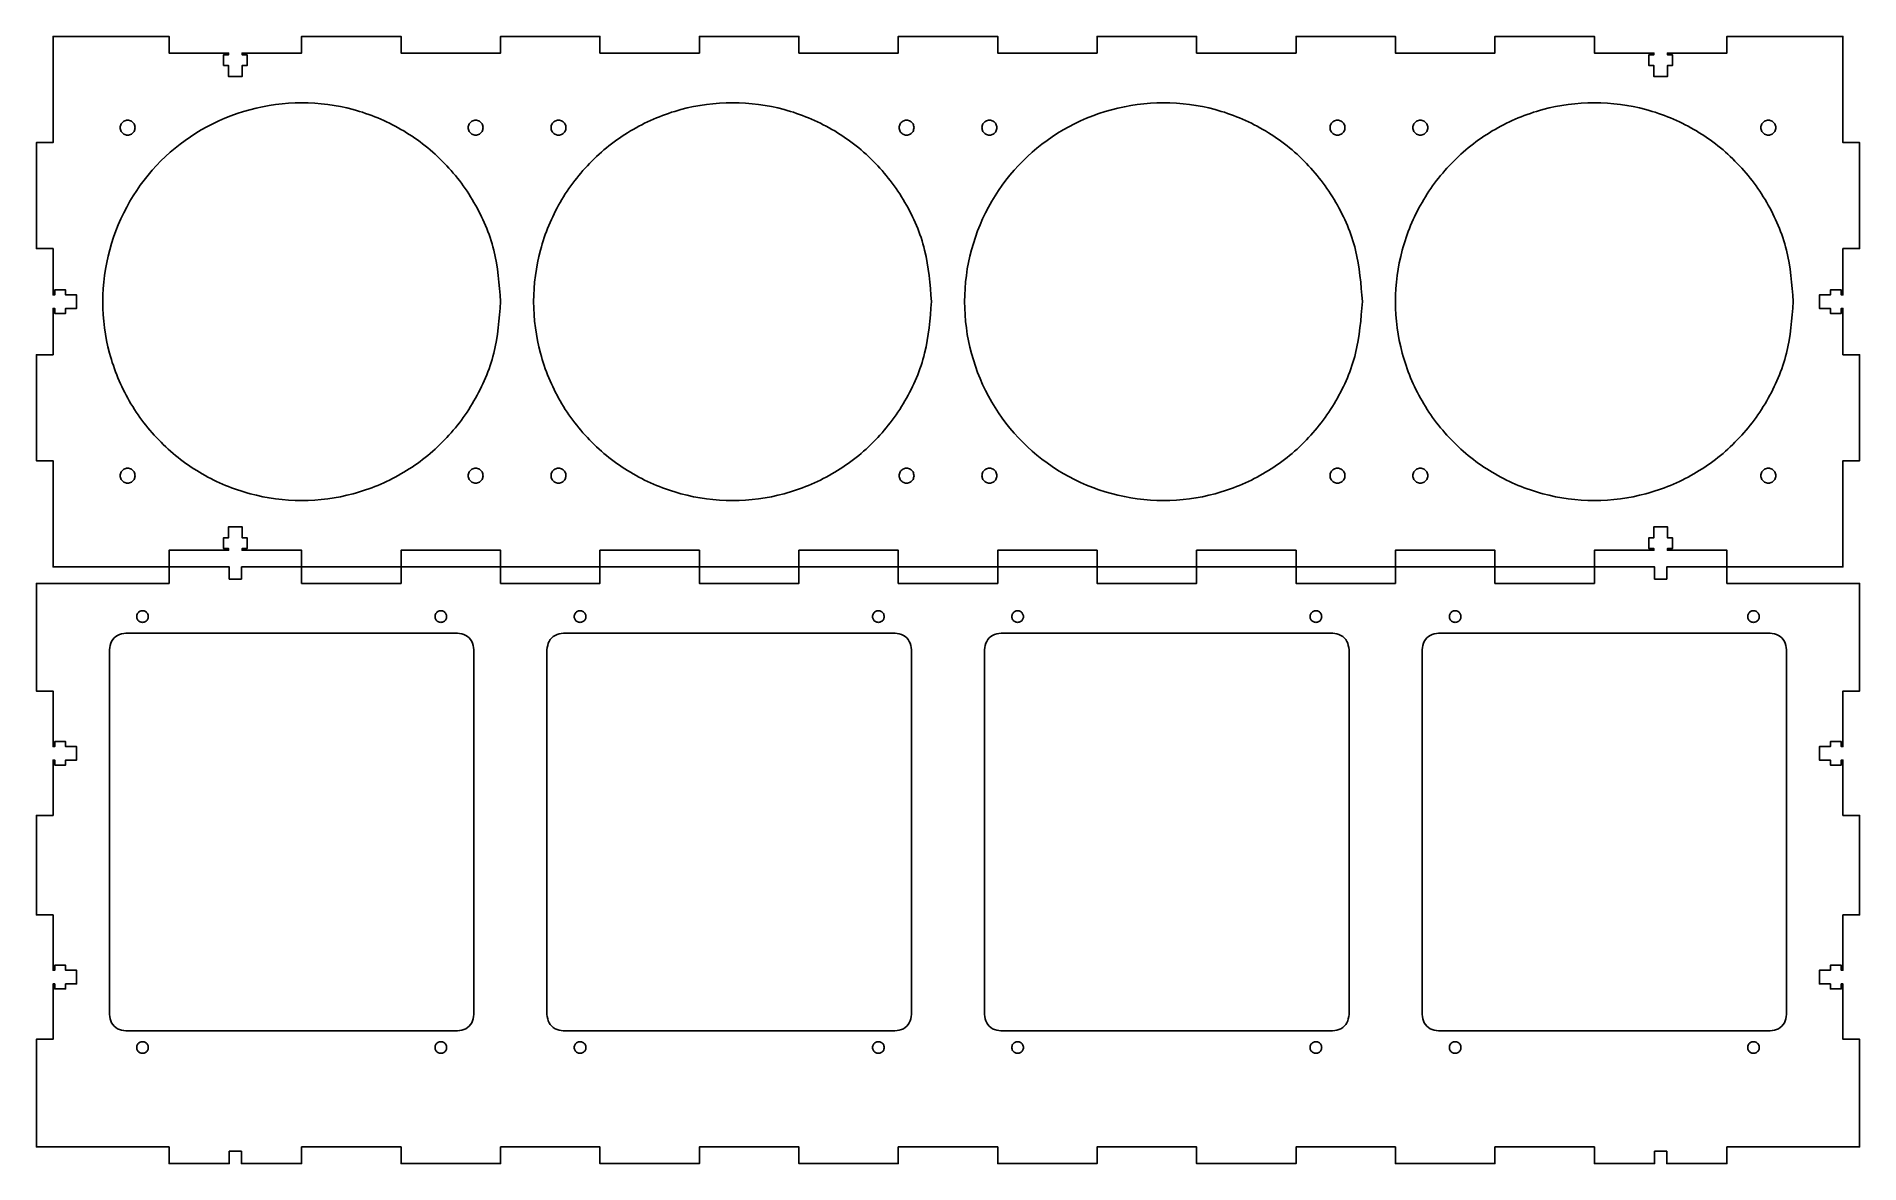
# Model space of a CAD drawing. Extents: x 27 to 577, y 31 to 371.
import ezdxf

# ---------------------------------------------------------------- set-up
doc = ezdxf.new("R2010")
doc.units = 0
doc.layers.add('Layer_1', color=7, linetype='CONTINUOUS')

msp = doc.modelspace()

# ---------------------------------------------------------------- linework, layer by layer
at = {"layer": 'Layer_1', "color": 7}
for points in [[(83.269887, 362.400801), (84.769887, 362.400801), (84.769887, 359.100798), (88.869893, 359.100798), (88.869893, 362.400801), (90.369893, 362.400801), (90.369893, 365.700804), (88.869893, 365.700804), (88.869893, 366.200804), (106.819906, 366.200804), (106.819906, 371.200808), (136.819931, 371.200808), (136.819931, 366.200804), (166.819956, 366.200804), (166.819956, 371.200808), (196.81998, 371.200808), (196.81998, 366.200804), (226.820005, 366.200804), (226.820005, 371.200808), (256.82003, 371.200808), (256.82003, 366.200804), (286.820054, 366.200804), (286.820054, 371.200808), (316.820079, 371.200808), (316.820079, 366.200804), (346.820104, 366.200804), (346.820104, 371.200808), (376.820128, 371.200808), (376.820128, 366.200804), (406.820153, 366.200804), (406.820153, 371.200808), (436.820178, 371.200808), (436.820178, 366.200804), (466.820202, 366.200804), (466.820202, 371.200808), (496.820227, 371.200808), (496.820227, 366.200804), (514.770238, 366.200804), (514.770238, 365.700804), (513.270227, 365.700804), (513.270227, 362.400801), (514.770238, 362.400801), (514.770238, 359.100798), (518.870249, 359.100798), (518.870249, 362.400801), (520.37026, 362.400801), (520.37026, 365.700804), (518.870249, 365.700804), (518.870249, 366.200804), (536.82026, 366.200804), (536.82026, 371.200808), (571.820275, 371.200808), (571.820275, 339.200782), (576.820293, 339.200782), (576.820293, 307.200756), (571.820275, 307.200756), (571.820275, 293.250745), (571.32029, 293.250745), (571.32029, 294.750745), (568.020293, 294.750745), (568.020293, 293.250745), (564.720269, 293.250745), (564.720269, 289.15074), (568.020293, 289.15074), (568.020293, 287.65074), (571.32029, 287.65074), (571.32029, 289.15074), (571.820275, 289.15074), (571.820275, 275.200729), (576.820293, 275.200729), (576.820293, 243.200703), (571.820275, 243.200703), (571.820275, 211.200677), (536.82026, 211.200677), (536.82026, 216.200681), (518.870249, 216.200681), (518.870249, 216.700683), (520.37026, 216.700683), (520.37026, 220.000685), (518.870249, 220.000685), (518.870249, 223.300686), (514.770238, 223.300686), (514.770238, 220.000685), (513.270227, 220.000685), (513.270227, 216.700683), (514.770238, 216.700683), (514.770238, 216.200681), (496.820227, 216.200681), (496.820227, 211.200677), (466.820202, 211.200677), (466.820202, 216.200681), (436.820178, 216.200681), (436.820178, 211.200677), (406.820153, 211.200677), (406.820153, 216.200681), (376.820128, 216.200681), (376.820128, 211.200677), (346.820104, 211.200677), (346.820104, 216.200681), (316.820079, 216.200681), (316.820079, 211.200677), (286.820054, 211.200677), (286.820054, 216.200681), (256.82003, 216.200681), (256.82003, 211.200677), (226.820005, 211.200677), (226.820005, 216.200681), (196.81998, 216.200681), (196.81998, 211.200677), (166.819956, 211.200677), (166.819956, 216.200681), (136.819931, 216.200681), (136.819931, 211.200677), (106.819906, 211.200677), (106.819906, 216.200681), (88.869893, 216.200681), (88.869893, 216.700683), (90.369893, 216.700683), (90.369893, 220.000685), (88.869893, 220.000685), (88.869893, 223.300686), (84.769887, 223.300686), (84.769887, 220.000685), (83.269887, 220.000685), (83.269887, 216.700683), (84.769887, 216.700683), (84.769887, 216.200681), (66.819873, 216.200681), (66.819873, 211.200677), (31.819845, 211.200677), (31.819845, 243.200703), (26.819841, 243.200703), (26.819841, 275.200729), (31.819845, 275.200729), (31.819845, 289.15074), (32.319845, 289.15074), (32.319845, 287.65074), (35.619848, 287.65074), (35.619848, 289.15074), (38.91985, 289.15074), (38.91985, 293.250745), (35.619848, 293.250745), (35.619848, 294.750745), (32.319845, 294.750745), (32.319845, 293.250745), (31.819845, 293.250745), (31.819845, 307.200756), (26.819841, 307.200756), (26.819841, 339.200782), (31.819845, 339.200782), (31.819845, 371.200808), (66.819873, 371.200808), (66.819873, 366.200804), (84.769887, 366.200804), (84.769887, 365.700804), (83.269887, 365.700804), (83.269887, 362.400801)], [(56.569864, 343.700786), (56.569864, 343.700786)], [(161.569953, 343.700786), (161.569953, 343.700786)], [(186.56998, 343.700786), (186.56998, 343.700786)], [(291.570063, 343.700786), (291.570063, 343.700786)], [(316.570058, 343.700786), (316.570058, 343.700786)], [(421.570159, 343.700786), (421.570159, 343.700786)], [(446.570193, 343.700786), (446.570193, 343.700786)], [(551.570294, 343.700786), (551.570294, 343.700786)], [(166.819961, 291.200739), (166.819961, 291.20074)], [(296.820063, 291.200739), (296.820063, 291.20074)], [(426.820141, 291.200739), (426.820141, 291.20074)], [(556.820276, 291.200739), (556.820276, 291.20074)], [(56.569864, 238.700695), (56.569864, 238.700695)], [(161.569953, 238.700695), (161.569953, 238.700695)], [(186.56998, 238.700695), (186.56998, 238.700695)], [(291.570063, 238.700695), (291.570063, 238.700695)], [(316.570058, 238.700695), (316.570058, 238.700695)], [(421.570159, 238.700695), (421.570159, 238.700695)], [(446.570193, 238.700695), (446.570193, 238.700695)], [(551.570294, 238.700695), (551.570294, 238.700695)], [(88.66989, 211.200821), (106.819906, 211.200821), (106.819906, 206.200817), (136.819931, 206.200817), (136.819931, 211.200821), (166.819956, 211.200821), (166.819956, 206.200817), (196.81998, 206.200817), (196.81998, 211.200821), (226.820005, 211.200821), (226.820005, 206.200817), (256.82003, 206.200817), (256.82003, 211.200821), (286.820054, 211.200821), (286.820054, 206.200817), (316.820079, 206.200817), (316.820079, 211.200821), (346.820104, 211.200821), (346.820104, 206.200817), (376.820128, 206.200817), (376.820128, 211.200821), (406.820153, 211.200821), (406.820153, 206.200817), (436.820178, 206.200817), (436.820178, 211.200821), (466.820202, 211.200821), (466.820202, 206.200817), (496.820227, 206.200817), (496.820227, 211.200821), (514.970249, 211.200821), (514.970249, 207.500818), (518.670238, 207.500818), (518.670238, 211.200821), (536.82026, 211.200821), (536.82026, 206.200817), (576.820293, 206.200817), (576.820293, 173.700791), (571.820275, 173.700791), (571.820275, 157.000777), (571.32029, 157.000777), (571.32029, 158.500777), (568.020293, 158.500777), (568.020293, 157.000777), (564.720269, 157.000777), (564.720269, 152.900774), (568.020293, 152.900774), (568.020293, 151.400771), (571.32029, 151.400771), (571.32029, 152.900774), (571.820275, 152.900774), (571.820275, 136.200759), (576.820293, 136.200759), (576.820293, 106.200734), (571.820275, 106.200734), (571.820275, 89.50072), (571.32029, 89.50072), (571.32029, 91.000722), (568.020293, 91.000722), (568.020293, 89.50072), (564.720269, 89.50072), (564.720269, 85.400717), (568.020293, 85.400717), (568.020293, 83.900717), (571.32029, 83.900717), (571.32029, 85.400717), (571.820275, 85.400717), (571.820275, 68.700705), (576.820293, 68.700705), (576.820293, 36.200677), (536.82026, 36.200677), (536.82026, 31.200673), (518.670238, 31.200673), (518.670238, 34.900677), (514.970249, 34.900677), (514.970249, 31.200673), (496.820227, 31.200673), (496.820227, 36.200677), (466.820202, 36.200677), (466.820202, 31.200673), (436.820178, 31.200673), (436.820178, 36.200677), (406.820153, 36.200677), (406.820153, 31.200673), (376.820128, 31.200673), (376.820128, 36.200677), (346.820104, 36.200677), (346.820104, 31.200673), (316.820079, 31.200673), (316.820079, 36.200677), (286.820054, 36.200677), (286.820054, 31.200673), (256.82003, 31.200673), (256.82003, 36.200677), (226.820005, 36.200677), (226.820005, 31.200673), (196.81998, 31.200673), (196.81998, 36.200677), (166.819956, 36.200677), (166.819956, 31.200673), (136.819931, 31.200673), (136.819931, 36.200677), (106.819906, 36.200677), (106.819906, 31.200673), (88.66989, 31.200673), (88.66989, 34.900677), (84.969889, 34.900677), (84.969889, 31.200673), (66.819873, 31.200673), (66.819873, 36.200677), (26.819841, 36.200677), (26.819841, 68.700705), (31.819845, 68.700705), (31.819845, 85.400717), (32.319845, 85.400717), (32.319845, 83.900717), (35.619848, 83.900717), (35.619848, 85.400717), (38.91985, 85.400717), (38.91985, 89.50072), (35.619848, 89.50072), (35.619848, 91.000722), (32.319845, 91.000722), (32.319845, 89.50072), (31.819845, 89.50072), (31.819845, 106.200734), (26.819841, 106.200734), (26.819841, 136.200759), (31.819845, 136.200759), (31.819845, 152.900774), (32.319845, 152.900774), (32.319845, 151.400771), (35.619848, 151.400771), (35.619848, 152.900774), (38.91985, 152.900774), (38.91985, 157.000777), (35.619848, 157.000777), (35.619848, 158.500777), (32.319845, 158.500777), (32.319845, 157.000777), (31.819845, 157.000777), (31.819845, 173.700791), (26.819841, 173.700791), (26.819841, 206.200817), (66.819873, 206.200817), (66.819873, 211.200821), (84.969889, 211.200821), (84.969889, 207.500818), (88.66989, 207.500818), (88.66989, 211.200821)], [(60.569868, 196.200808), (60.569868, 196.200808)], [(150.569942, 196.200808), (150.569942, 196.200808)], [(192.569979, 196.200808), (192.569979, 196.200808)], [(282.570047, 196.200808), (282.570047, 196.200808)], [(324.570071, 196.200808), (324.570071, 196.200808)], [(414.570145, 196.200808), (414.570145, 196.200808)], [(456.570173, 196.200808), (456.570173, 196.200808)], [(546.570276, 196.200808), (546.570276, 196.200808)], [(53.819863, 191.200803), (153.819945, 191.200803)], [(53.819863, 191.200803), (53.819863, 191.200803)], [(185.819971, 191.200803), (285.820053, 191.200803)], [(185.819971, 191.200803), (185.819971, 191.200803)], [(317.820105, 191.200803), (417.820187, 191.200803)], [(317.820105, 191.200803), (317.820105, 191.200803)], [(449.820208, 191.200803), (549.82029, 191.200803)], [(449.820208, 191.200803), (449.820208, 191.200803)], [(48.819859, 76.200707), (48.819859, 186.200799)], [(158.819949, 186.200799), (158.819949, 76.200707)], [(180.819967, 76.200707), (180.819967, 186.200799)], [(290.820058, 186.200799), (290.820058, 76.200707)], [(312.820087, 76.200707), (312.820087, 186.200799)], [(422.820177, 186.200799), (422.820177, 76.200707)], [(444.82019, 76.200707), (444.82019, 186.200799)], [(554.82028, 186.200799), (554.82028, 76.200707)], [(153.819945, 71.200703), (53.819863, 71.200703)], [(60.569868, 66.200696), (60.569868, 66.200696)], [(150.569942, 66.200696), (150.569942, 66.200696)], [(285.820053, 71.200703), (185.819971, 71.200703)], [(192.569979, 66.200696), (192.569979, 66.200696)], [(282.570047, 66.200696), (282.570047, 66.200696)], [(417.820187, 71.200703), (317.820105, 71.200703)], [(324.570071, 66.200696), (324.570071, 66.200696)], [(414.570145, 66.200696), (414.570145, 66.200696)], [(549.82029, 71.200703), (449.820208, 71.200703)], [(456.570173, 66.200696), (456.570173, 66.200696)], [(546.570276, 66.200696), (546.570276, 66.200696)]]:
    msp.add_lwpolyline(points, close=True, dxfattribs=at)
for points, knots in [([(166.819961, 291.20074), (166.419987, 285.950237), (165.623347, 275.492681), (159.327828, 260.857792), (149.749827, 248.284157), (137.159318, 238.643241), (122.528924, 232.581275), (106.819647, 230.507517), (91.111942, 232.581309), (76.476858, 238.643111), (63.903656, 248.284654), (54.26121, 260.855945), (48.204906, 275.499538), (45.411469, 296.400656), (52.458171, 322.642681), (75.378145, 345.562428), (101.619454, 352.609186), (122.522042, 349.815742), (137.161171, 343.759438), (149.749328, 334.116998), (159.327959, 321.543772), (165.623313, 306.908777), (166.419975, 296.451235), (166.819961, 291.200739)], [0, 0, 0, 0, 15.706507, 31.283036, 46.989543, 62.69605, 78.27258, 93.979086, 109.685592, 125.262122, 140.968628, 156.675134, 172.251663, 187.958169, 219.329743, 249.770845, 281.142419, 296.848925, 312.425454, 328.13196, 343.838467, 359.414996, 375.121502, 375.121502, 375.121502, 375.121502]), ([(296.820063, 291.20074), (296.420088, 285.950237), (295.623448, 275.492681), (289.32793, 260.857792), (279.749928, 248.284156), (267.159419, 238.643241), (252.529023, 232.581272), (236.819754, 230.507527), (221.11202, 232.581273), (206.477045, 238.643242), (193.903434, 248.284157), (184.262513, 260.857793), (178.200546, 275.492681), (176.1268, 291.200739), (178.200547, 306.908798), (184.262514, 321.543685), (193.903435, 334.11732), (206.477046, 343.758234), (221.11202, 349.820203), (236.819754, 351.893949), (252.529023, 349.820204), (267.159418, 343.758235), (279.749927, 334.117321), (289.327929, 321.543686), (295.623448, 306.908798), (296.420088, 296.451242), (296.820063, 291.200739)], [0, 0, 0, 0, 15.706507, 31.283036, 46.989543, 62.69605, 78.27258, 93.979086, 109.685592, 125.262122, 140.968628, 156.675134, 172.251663, 187.958169, 203.664675, 219.241204, 234.94771, 250.654215, 266.230744, 281.93725, 297.643756, 313.220285, 328.926792, 344.633298, 360.209827, 375.916333, 375.916333, 375.916333, 375.916333]), ([(426.820141, 291.20074), (426.420155, 285.950244), (425.623494, 275.492702), (419.328141, 260.857711), (409.749505, 248.284468), (397.161369, 238.642087), (382.522167, 232.58556), (361.619945, 229.79323), (335.375894, 236.831585), (312.467082, 259.785523), (303.954037, 291.200739), (312.467083, 322.615954), (335.375895, 345.569891), (361.619945, 352.608246), (382.522167, 349.815917), (397.161368, 343.75939), (409.749504, 334.117009), (419.32814, 321.543767), (425.623493, 306.908777), (426.420155, 296.451235), (426.820141, 291.200739)], [0, 0, 0, 0, 15.706506, 31.283035, 46.989542, 62.696048, 78.272577, 93.979083, 125.350654, 155.791754, 187.163325, 218.534895, 248.975994, 280.347564, 296.05407, 311.630598, 327.337104, 343.04361, 358.620139, 374.326644, 374.326644, 374.326644, 374.326644]), ([(556.820276, 291.20074), (556.420302, 285.950237), (555.623662, 275.492681), (549.328144, 260.857793), (539.750143, 248.284157), (527.159635, 238.643242), (512.529239, 232.581273), (496.81997, 230.507527), (481.112236, 232.581273), (466.477262, 238.643242), (453.90365, 248.284157), (444.26273, 260.857793), (438.200763, 275.492681), (436.127017, 291.200739), (438.200763, 306.908798), (444.262731, 321.543685), (453.903651, 334.11732), (466.477263, 343.758234), (481.112237, 349.820203), (496.81997, 351.89395), (512.529239, 349.820203), (527.159634, 343.758234), (539.750142, 334.11732), (549.328143, 321.543685), (555.623661, 306.908798), (556.420301, 296.451242), (556.820276, 291.200739)], [0, 0, 0, 0, 15.706506, 31.283035, 46.989542, 62.696048, 78.272577, 93.979083, 109.68559, 125.262119, 140.968625, 156.675131, 172.251661, 187.958167, 203.664672, 219.241201, 234.947707, 250.654213, 266.230741, 281.937247, 297.643753, 313.220282, 328.926788, 344.633293, 360.209822, 375.916328, 375.916328, 375.916328, 375.916328]), ([(56.569864, 343.700786), (56.508023, 343.304146), (56.386174, 342.522631), (55.490419, 341.662274), (54.321904, 341.343383), (53.141263, 341.662531), (52.281168, 342.521627), (52.017063, 343.5058), (52.121798, 344.289578), (52.348911, 344.838719), (52.710509, 345.310127), (53.181979, 345.67174), (53.730888, 345.898854), (54.515829, 346.003568), (55.491239, 345.739629), (56.385965, 344.878856), (56.507952, 344.097397), (56.569864, 343.700786)], [0, 0, 0, 0, 1.176434, 2.317974, 3.494408, 4.670842, 5.812383, 6.988817, 7.577811, 8.161931, 8.750925, 9.339919, 9.924039, 10.513033, 11.689466, 12.831008, 14.007441, 14.007441, 14.007441, 14.007441]), ([(161.569953, 343.700786), (161.508041, 343.304175), (161.386054, 342.522716), (160.491329, 341.661944), (159.51592, 341.398005), (158.730978, 341.502717), (158.182073, 341.729837), (157.710587, 342.091426), (157.349046, 342.562922), (157.121724, 343.111734), (157.043957, 343.700786), (157.121724, 344.289837), (157.349046, 344.83865), (157.710587, 345.310146), (158.182072, 345.671735), (158.730977, 345.898855), (159.51592, 346.003567), (160.491329, 345.739628), (161.386054, 344.878856), (161.508041, 344.097397), (161.569953, 343.700786)], [0, 0, 0, 0, 1.176433, 2.317974, 3.494407, 4.083401, 4.66752, 5.256514, 5.845508, 6.429628, 7.018622, 7.607616, 8.191736, 8.78073, 9.369724, 9.953844, 10.542839, 11.719272, 12.860813, 14.037246, 14.037246, 14.037246, 14.037246]), ([(186.56998, 343.700786), (186.554981, 343.503892), (186.525106, 343.111734), (186.289024, 342.562925), (185.929849, 342.091414), (185.457705, 341.72988), (184.909065, 341.502556), (184.319967, 341.424791), (183.730927, 341.502556), (183.182116, 341.72988), (182.710605, 342.091414), (182.349071, 342.562925), (182.121747, 343.111734), (182.043981, 343.700786), (182.121746, 344.289838), (182.34907, 344.838646), (182.710605, 345.310158), (183.182116, 345.671692), (183.730927, 345.899016), (184.319967, 345.976781), (184.909065, 345.899016), (185.457705, 345.671692), (185.929849, 345.310158), (186.289025, 344.838646), (186.525107, 344.289838), (186.554981, 343.89768), (186.56998, 343.700786)], [0, 0, 0, 0, 0.588994, 1.173114, 1.762108, 2.351102, 2.935222, 3.524216, 4.11321, 4.697329, 5.286323, 5.875317, 6.459437, 7.048431, 7.637425, 8.221545, 8.810539, 9.399533, 9.983653, 10.572647, 11.161642, 11.745762, 12.334756, 12.92375, 13.50787, 14.096864, 14.096864, 14.096864, 14.096864]), ([(291.570063, 343.700786), (291.508151, 343.304175), (291.386163, 342.522716), (290.491439, 341.661944), (289.51603, 341.398005), (288.731087, 341.502717), (288.182182, 341.729837), (287.710697, 342.091426), (287.349156, 342.562922), (287.121833, 343.111734), (287.044067, 343.700786), (287.121833, 344.289837), (287.349155, 344.83865), (287.710697, 345.310146), (288.182182, 345.671735), (288.731087, 345.898855), (289.51603, 346.003567), (290.491439, 345.739628), (291.386164, 344.878856), (291.508151, 344.097397), (291.570063, 343.700786)], [0, 0, 0, 0, 1.176433, 2.317974, 3.494407, 4.083401, 4.66752, 5.256514, 5.845508, 6.429628, 7.018622, 7.607616, 8.191736, 8.78073, 9.369724, 9.953844, 10.542839, 11.719272, 12.860813, 14.037246, 14.037246, 14.037246, 14.037246]), ([(316.570058, 343.700786), (316.508218, 343.304149), (316.386371, 342.52264), (315.490614, 341.662261), (314.322135, 341.343455), (313.141388, 341.662261), (312.281707, 342.52264), (311.962676, 343.700786), (312.281707, 344.878932), (313.141388, 345.739311), (314.322135, 346.058118), (315.490614, 345.739311), (316.386371, 344.878932), (316.508218, 344.097422), (316.570058, 343.700786)], [0, 0, 0, 0, 1.176429, 2.317966, 3.494396, 4.670825, 5.812362, 6.988791, 8.165221, 9.306758, 10.483188, 11.659618, 12.801155, 13.977585, 13.977585, 13.977585, 13.977585]), ([(421.570159, 343.700786), (421.555159, 343.503891), (421.525284, 343.111732), (421.289206, 342.562918), (420.930004, 342.091421), (420.457946, 341.729832), (419.908973, 341.502714), (419.125139, 341.398006), (418.140991, 341.661948), (417.281916, 342.52272), (416.962679, 343.700786), (417.281916, 344.878852), (418.14099, 345.739624), (419.125138, 346.003566), (419.908973, 345.898858), (420.457946, 345.67174), (420.930005, 345.310151), (421.289206, 344.838654), (421.525284, 344.28984), (421.555159, 343.89768), (421.570159, 343.700786)], [0, 0, 0, 0, 0.588996, 1.173118, 1.762115, 2.351111, 2.935233, 3.52423, 4.700659, 5.842196, 7.018625, 8.195055, 9.336592, 10.513022, 11.102018, 11.686141, 12.275137, 12.864133, 13.448256, 14.037252, 14.037252, 14.037252, 14.037252]), ([(446.570193, 343.700786), (446.555194, 343.503891), (446.525319, 343.111732), (446.289241, 342.562918), (445.930039, 342.091421), (445.457981, 341.729832), (444.909007, 341.502714), (444.125173, 341.398006), (443.141025, 341.661948), (442.281951, 342.52272), (441.962713, 343.700786), (442.28195, 344.878852), (443.141025, 345.739624), (444.125173, 346.003566), (444.909007, 345.898858), (445.457981, 345.67174), (445.930039, 345.310151), (446.289241, 344.838654), (446.525319, 344.28984), (446.555194, 343.89768), (446.570193, 343.700786)], [0, 0, 0, 0, 0.588996, 1.173118, 1.762115, 2.351111, 2.935233, 3.52423, 4.700659, 5.842196, 7.018625, 8.195055, 9.336592, 10.513022, 11.102018, 11.686141, 12.275137, 12.864133, 13.448256, 14.037252, 14.037252, 14.037252, 14.037252]), ([(551.570294, 343.700786), (551.555294, 343.503891), (551.525419, 343.111732), (551.289341, 342.562918), (550.93014, 342.091421), (550.458081, 341.729832), (549.909108, 341.502714), (549.125274, 341.398006), (548.141126, 341.661948), (547.282051, 342.52272), (546.962814, 343.700786), (547.282051, 344.878852), (548.141125, 345.739624), (549.125274, 346.003566), (549.909108, 345.898858), (550.458081, 345.67174), (550.93014, 345.310151), (551.289342, 344.838654), (551.525419, 344.28984), (551.555294, 343.89768), (551.570294, 343.700786)], [0, 0, 0, 0, 0.588996, 1.173118, 1.762115, 2.351111, 2.935233, 3.52423, 4.700659, 5.842196, 7.018625, 8.195055, 9.336592, 10.513022, 11.102018, 11.686141, 12.275137, 12.864133, 13.448256, 14.037252, 14.037252, 14.037252, 14.037252]), ([(56.569864, 238.700695), (56.508023, 238.304056), (56.386173, 237.522541), (55.490418, 236.662185), (54.321904, 236.343294), (53.141264, 236.662441), (52.281168, 237.521537), (52.017063, 238.505709), (52.121797, 239.289488), (52.348912, 239.838626), (52.710503, 240.310049), (53.181999, 240.671607), (53.730814, 240.898924), (54.319853, 240.976692), (54.908951, 240.898925), (55.457591, 240.671602), (55.929735, 240.310067), (56.28891, 239.838556), (56.524991, 239.289747), (56.554865, 238.897589), (56.569864, 238.700695)], [0, 0, 0, 0, 1.176433, 2.317974, 3.494407, 4.67084, 5.812381, 6.988814, 7.577808, 8.161928, 8.750922, 9.339916, 9.924036, 10.51303, 11.102024, 11.686144, 12.275138, 12.864132, 13.448252, 14.037246, 14.037246, 14.037246, 14.037246]), ([(161.569953, 238.700695), (161.508112, 238.304056), (161.386263, 237.522541), (160.490508, 236.662186), (159.321995, 236.343294), (158.141354, 236.662441), (157.281259, 237.521537), (157.017153, 238.50571), (157.121888, 239.289488), (157.349001, 239.838629), (157.710599, 240.310037), (158.182069, 240.67165), (158.730978, 240.898764), (159.51592, 241.003478), (160.49133, 240.739538), (161.386054, 239.878766), (161.508042, 239.097306), (161.569953, 238.700695)], [0, 0, 0, 0, 1.176433, 2.317973, 3.494405, 4.670839, 5.81238, 6.988813, 7.577808, 8.161928, 8.750922, 9.339916, 9.924036, 10.51303, 11.689464, 12.831005, 14.007438, 14.007438, 14.007438, 14.007438]), ([(186.56998, 238.700695), (186.508138, 238.304055), (186.386289, 237.52254), (185.490533, 236.662184), (184.322018, 236.343294), (183.141378, 236.662441), (182.281282, 237.521537), (182.017176, 238.505709), (182.121911, 239.289488), (182.349026, 239.838626), (182.710617, 240.310049), (183.182112, 240.671607), (183.730928, 240.898925), (184.319967, 240.976691), (184.909065, 240.898926), (185.457705, 240.671602), (185.92985, 240.310068), (186.289025, 239.838556), (186.525107, 239.289748), (186.554981, 238.897589), (186.56998, 238.700695)], [0, 0, 0, 0, 1.176434, 2.317974, 3.494408, 4.670842, 5.812382, 6.988816, 7.57781, 8.16193, 8.750924, 9.339919, 9.924039, 10.513033, 11.102027, 11.686147, 12.275141, 12.864136, 13.448256, 14.03725, 14.03725, 14.03725, 14.03725]), ([(291.570063, 238.700695), (291.508222, 238.304056), (291.386372, 237.522541), (290.490618, 236.662186), (289.322104, 236.343294), (288.141464, 236.662441), (287.281368, 237.521537), (287.017262, 238.50571), (287.121997, 239.289488), (287.349111, 239.838629), (287.710708, 240.310037), (288.182179, 240.67165), (288.731088, 240.898764), (289.516029, 241.003478), (290.491439, 240.739538), (291.386164, 239.878766), (291.508151, 239.097306), (291.570063, 238.700695)], [0, 0, 0, 0, 1.176433, 2.317973, 3.494405, 4.670839, 5.81238, 6.988813, 7.577808, 8.161928, 8.750922, 9.339916, 9.924036, 10.51303, 11.689464, 12.831005, 14.007438, 14.007438, 14.007438, 14.007438]), ([(316.570058, 238.700695), (316.508218, 238.304059), (316.38637, 237.52255), (315.490613, 236.662172), (314.322135, 236.343365), (313.141389, 236.662172), (312.281707, 237.52255), (311.962676, 238.700695), (312.281706, 239.878842), (313.141388, 240.739221), (314.322135, 241.058028), (315.490614, 240.739221), (316.386372, 239.878842), (316.508218, 239.097332), (316.570058, 238.700695)], [0, 0, 0, 0, 1.176429, 2.317965, 3.494394, 4.670823, 5.81236, 6.988789, 8.165219, 9.306756, 10.483186, 11.659616, 12.801153, 13.977583, 13.977583, 13.977583, 13.977583]), ([(421.570159, 238.700695), (421.555159, 238.503801), (421.525284, 238.111642), (421.289206, 237.562828), (420.930004, 237.091331), (420.457946, 236.729742), (419.908972, 236.502625), (419.125139, 236.397917), (418.140991, 236.661859), (417.281917, 237.52263), (416.962679, 238.700695), (417.281915, 239.878762), (418.14099, 240.739534), (419.125138, 241.003476), (419.908973, 240.898768), (420.457946, 240.67165), (420.930005, 240.310061), (421.289207, 239.838563), (421.525284, 239.289749), (421.555159, 238.89759), (421.570159, 238.700695)], [0, 0, 0, 0, 0.588996, 1.173118, 1.762114, 2.35111, 2.935232, 3.524228, 4.700657, 5.842194, 7.018623, 8.195052, 9.33659, 10.51302, 11.102016, 11.686139, 12.275135, 12.864132, 13.448254, 14.037251, 14.037251, 14.037251, 14.037251]), ([(446.570193, 238.700695), (446.555194, 238.503801), (446.525318, 238.111642), (446.28924, 237.562828), (445.930039, 237.091331), (445.45798, 236.729742), (444.909007, 236.502625), (444.125173, 236.397917), (443.141026, 236.661859), (442.281951, 237.52263), (441.962713, 238.700695), (442.28195, 239.878762), (443.141025, 240.739534), (444.125173, 241.003476), (444.909007, 240.898768), (445.457981, 240.67165), (445.93004, 240.310061), (446.289241, 239.838563), (446.525319, 239.289749), (446.555194, 238.89759), (446.570193, 238.700695)], [0, 0, 0, 0, 0.588996, 1.173118, 1.762114, 2.35111, 2.935232, 3.524228, 4.700657, 5.842194, 7.018623, 8.195052, 9.33659, 10.51302, 11.102016, 11.686139, 12.275135, 12.864132, 13.448254, 14.037251, 14.037251, 14.037251, 14.037251]), ([(551.570294, 238.700695), (551.555294, 238.503801), (551.525419, 238.111642), (551.289341, 237.562828), (550.930139, 237.091331), (550.458081, 236.729742), (549.909107, 236.502625), (549.125274, 236.397917), (548.141126, 236.661859), (547.282052, 237.52263), (546.962814, 238.700695), (547.28205, 239.878762), (548.141125, 240.739534), (549.125274, 241.003476), (549.909108, 240.898768), (550.458082, 240.67165), (550.93014, 240.310061), (551.289342, 239.838563), (551.525419, 239.289749), (551.555294, 238.89759), (551.570294, 238.700695)], [0, 0, 0, 0, 0.588996, 1.173118, 1.762114, 2.35111, 2.935232, 3.524228, 4.700657, 5.842194, 7.018623, 8.195052, 9.33659, 10.51302, 11.102016, 11.686139, 12.275135, 12.864132, 13.448254, 14.037251, 14.037251, 14.037251, 14.037251]), ([(60.569868, 196.200808), (60.521769, 195.892312), (60.426999, 195.284469), (59.730294, 194.615284), (58.821473, 194.36733), (57.90311, 194.615284), (57.234465, 195.284469), (56.986328, 196.200808), (57.234465, 197.117147), (57.90311, 197.786332), (58.821473, 198.034286), (59.730294, 197.786332), (60.426999, 197.117147), (60.521769, 196.509304), (60.569868, 196.200808)], [0, 0, 0, 0, 0.915004, 1.802869, 2.717873, 3.632877, 4.520742, 5.435746, 6.35075, 7.238616, 8.15362, 9.068624, 9.956489, 10.871493, 10.871493, 10.871493, 10.871493]), ([(150.569942, 196.200808), (150.558275, 196.047669), (150.535039, 195.742657), (150.351425, 195.315803), (150.072047, 194.949083), (149.704893, 194.667847), (149.277916, 194.491198), (148.668267, 194.409756), (147.902816, 194.615041), (147.234642, 195.284531), (146.986345, 196.200808), (147.234642, 197.117085), (147.902816, 197.786575), (148.668267, 197.99186), (149.277916, 197.910418), (149.704893, 197.73377), (150.072047, 197.452534), (150.351425, 197.085814), (150.535039, 196.65896), (150.558275, 196.353948), (150.569942, 196.200808)], [0, 0, 0, 0, 0.458107, 0.912423, 1.370529, 1.828636, 2.282952, 2.741059, 3.656062, 4.543928, 5.458932, 6.373936, 7.261801, 8.176805, 8.634912, 9.089228, 9.547334, 10.005441, 10.459757, 10.917864, 10.917864, 10.917864, 10.917864]), ([(192.569979, 196.200808), (192.558313, 196.047669), (192.535077, 195.742657), (192.351462, 195.315803), (192.072085, 194.949083), (191.70493, 194.667847), (191.277953, 194.491198), (190.668305, 194.409756), (189.902853, 194.615041), (189.23468, 195.284531), (188.986383, 196.200808), (189.23468, 197.117085), (189.902853, 197.786575), (190.668305, 197.99186), (191.277953, 197.910418), (191.70493, 197.73377), (192.072085, 197.452533), (192.351462, 197.085814), (192.535077, 196.65896), (192.558313, 196.353948), (192.569979, 196.200808)], [0, 0, 0, 0, 0.458107, 0.912423, 1.370529, 1.828636, 2.282952, 2.741059, 3.656062, 4.543928, 5.458932, 6.373936, 7.261801, 8.176805, 8.634912, 9.089228, 9.547334, 10.005441, 10.459757, 10.917864, 10.917864, 10.917864, 10.917864]), ([(282.570047, 196.200808), (282.521949, 195.892312), (282.427179, 195.284469), (281.730474, 194.615284), (280.821653, 194.36733), (279.90329, 194.615284), (279.234644, 195.284469), (278.986508, 196.200808), (279.234644, 197.117147), (279.90329, 197.786332), (280.821653, 198.034286), (281.730474, 197.786332), (282.427179, 197.117147), (282.521949, 196.509304), (282.570047, 196.200808)], [0, 0, 0, 0, 0.915004, 1.802869, 2.717873, 3.632877, 4.520742, 5.435746, 6.35075, 7.238616, 8.15362, 9.068624, 9.956489, 10.871493, 10.871493, 10.871493, 10.871493]), ([(324.570071, 196.200808), (324.558405, 196.047668), (324.535169, 195.742656), (324.35155, 195.315805), (324.072191, 194.949074), (323.704967, 194.667881), (323.278247, 194.491073), (322.820059, 194.43059), (322.361917, 194.491073), (321.935063, 194.667881), (321.568332, 194.949074), (321.287138, 195.315805), (321.110331, 195.742656), (321.049846, 196.200808), (321.110331, 196.65896), (321.287138, 197.085811), (321.568332, 197.452543), (321.935063, 197.733736), (322.361917, 197.910543), (322.820059, 197.971027), (323.278247, 197.910543), (323.704967, 197.733736), (324.072191, 197.452543), (324.35155, 197.085811), (324.535169, 196.65896), (324.558405, 196.353948), (324.570071, 196.200808)], [0, 0, 0, 0, 0.458107, 0.912423, 1.370529, 1.828636, 2.282952, 2.741059, 3.199165, 3.653481, 4.111588, 4.569695, 5.02401, 5.482117, 5.940224, 6.39454, 6.852646, 7.310753, 7.765069, 8.223176, 8.681283, 9.135598, 9.593705, 10.051812, 10.506128, 10.964235, 10.964235, 10.964235, 10.964235]), ([(414.570145, 196.200808), (414.521992, 195.892335), (414.427114, 195.284539), (413.731229, 194.615053), (412.972585, 194.409755), (412.362076, 194.491199), (411.93515, 194.667847), (411.568439, 194.949083), (411.287239, 195.315802), (411.110433, 195.742657), (411.049948, 196.200808), (411.110433, 196.65896), (411.287239, 197.085814), (411.568438, 197.452533), (411.93515, 197.73377), (412.362076, 197.910418), (412.972585, 197.991862), (413.731229, 197.786564), (414.427114, 197.117077), (414.521992, 196.509281), (414.570145, 196.200808)], [0, 0, 0, 0, 0.914996, 1.802853, 2.717849, 3.175955, 3.630271, 4.088378, 4.546485, 5.0008, 5.458907, 5.917014, 6.37133, 6.829436, 7.287543, 7.741859, 8.199966, 9.114962, 10.002819, 10.917815, 10.917815, 10.917815, 10.917815]), ([(456.570173, 196.200808), (456.558507, 196.047668), (456.535272, 195.742656), (456.351652, 195.315805), (456.072294, 194.949074), (455.70507, 194.667881), (455.27835, 194.491073), (454.820162, 194.43059), (454.36202, 194.491073), (453.935166, 194.667881), (453.568435, 194.949074), (453.287241, 195.315805), (453.110433, 195.742656), (453.049949, 196.200808), (453.110433, 196.65896), (453.287241, 197.085811), (453.568435, 197.452543), (453.935166, 197.733736), (454.36202, 197.910543), (454.820162, 197.971027), (455.27835, 197.910543), (455.70507, 197.733736), (456.072294, 197.452543), (456.351653, 197.085811), (456.535272, 196.65896), (456.558507, 196.353948), (456.570173, 196.200808)], [0, 0, 0, 0, 0.458107, 0.912423, 1.370529, 1.828636, 2.282952, 2.741059, 3.199165, 3.653481, 4.111588, 4.569695, 5.02401, 5.482117, 5.940224, 6.39454, 6.852646, 7.310753, 7.765069, 8.223176, 8.681283, 9.135598, 9.593705, 10.051812, 10.506128, 10.964235, 10.964235, 10.964235, 10.964235]), ([(546.570276, 196.200808), (546.55861, 196.047668), (546.535374, 195.742656), (546.351755, 195.315805), (546.072396, 194.949074), (545.705172, 194.667881), (545.278452, 194.491073), (544.820265, 194.43059), (544.362122, 194.491073), (543.935268, 194.667881), (543.568537, 194.949074), (543.287343, 195.315805), (543.110536, 195.742656), (543.050051, 196.200808), (543.110536, 196.65896), (543.287343, 197.085811), (543.568537, 197.452543), (543.935268, 197.733736), (544.362122, 197.910543), (544.820265, 197.971027), (545.278452, 197.910543), (545.705172, 197.733736), (546.072396, 197.452543), (546.351755, 197.085811), (546.535374, 196.65896), (546.55861, 196.353948), (546.570276, 196.200808)], [0, 0, 0, 0, 0.458107, 0.912423, 1.370529, 1.828636, 2.282952, 2.741059, 3.199165, 3.653481, 4.111588, 4.569695, 5.02401, 5.482117, 5.940224, 6.39454, 6.852646, 7.310753, 7.765069, 8.223176, 8.681283, 9.135598, 9.593705, 10.051812, 10.506128, 10.964235, 10.964235, 10.964235, 10.964235]), ([(48.819859, 186.200799), (48.956304, 187.078312), (49.224847, 188.805372), (51.21529, 190.795815), (52.94235, 191.064358), (53.819863, 191.200803)], [0, 0, 0, 0, 2.617481, 5.151545, 7.769026, 7.769026, 7.769026, 7.769026]), ([(153.819945, 191.200803), (154.697458, 191.064358), (156.424518, 190.795815), (158.414961, 188.805372), (158.683503, 187.078312), (158.819949, 186.200799)], [0, 0, 0, 0, 2.617481, 5.151545, 7.769026, 7.769026, 7.769026, 7.769026]), ([(180.819967, 186.200799), (180.956413, 187.078312), (181.224955, 188.805372), (183.215398, 190.795815), (184.942458, 191.064358), (185.819971, 191.200803)], [0, 0, 0, 0, 2.617481, 5.151545, 7.769026, 7.769026, 7.769026, 7.769026]), ([(285.820053, 191.200803), (286.697566, 191.064358), (288.424626, 190.795815), (290.415069, 188.805372), (290.683612, 187.078312), (290.820058, 186.200799)], [0, 0, 0, 0, 2.617481, 5.151545, 7.769026, 7.769026, 7.769026, 7.769026]), ([(312.820087, 186.200799), (312.956533, 187.078312), (313.225077, 188.805373), (315.215526, 190.795816), (316.94259, 191.064358), (317.820105, 191.200803)], [0, 0, 0, 0, 2.617482, 5.151548, 7.769037, 7.769037, 7.769037, 7.769037]), ([(417.820187, 191.200803), (418.697696, 191.064357), (420.424751, 190.795812), (422.415188, 188.805371), (422.683731, 187.078312), (422.820177, 186.200799)], [0, 0, 0, 0, 2.617469, 5.151531, 7.769012, 7.769012, 7.769012, 7.769012]), ([(444.82019, 186.200799), (444.956636, 187.078312), (445.22518, 188.805373), (447.215629, 190.795816), (448.942693, 191.064358), (449.820208, 191.200803)], [0, 0, 0, 0, 2.617482, 5.151548, 7.769037, 7.769037, 7.769037, 7.769037]), ([(549.82029, 191.200803), (550.697804, 191.064358), (552.424863, 190.795817), (554.415298, 188.805369), (554.683837, 187.078312), (554.82028, 186.200799)], [0, 0, 0, 0, 2.617481, 5.151539, 7.769018, 7.769018, 7.769018, 7.769018]), ([(53.819863, 71.200703), (52.94235, 71.337148), (51.21529, 71.605691), (49.224847, 73.596134), (48.956304, 75.323194), (48.819859, 76.200707)], [0, 0, 0, 0, 2.617481, 5.151545, 7.769026, 7.769026, 7.769026, 7.769026]), ([(158.819949, 76.200707), (158.683503, 75.323194), (158.414961, 73.596134), (156.424518, 71.605691), (154.697458, 71.337148), (153.819945, 71.200703)], [0, 0, 0, 0, 2.617481, 5.151544, 7.769026, 7.769026, 7.769026, 7.769026]), ([(185.819971, 71.200703), (184.942458, 71.337148), (183.215398, 71.605691), (181.224955, 73.596134), (180.956413, 75.323194), (180.819967, 76.200707)], [0, 0, 0, 0, 2.617481, 5.151544, 7.769026, 7.769026, 7.769026, 7.769026]), ([(290.820058, 76.200707), (290.683612, 75.323194), (290.415069, 73.596134), (288.424626, 71.605691), (286.697566, 71.337148), (285.820053, 71.200703)], [0, 0, 0, 0, 2.617481, 5.151544, 7.769026, 7.769026, 7.769026, 7.769026]), ([(317.820105, 71.200703), (316.94259, 71.337148), (315.215526, 71.60569), (313.225077, 73.596132), (312.956533, 75.323194), (312.820087, 76.200707)], [0, 0, 0, 0, 2.617488, 5.151555, 7.769037, 7.769037, 7.769037, 7.769037]), ([(422.820177, 76.200707), (422.683731, 75.323194), (422.415188, 73.596135), (420.424751, 71.605694), (418.697696, 71.337149), (417.820187, 71.200703)], [0, 0, 0, 0, 2.617481, 5.151543, 7.769012, 7.769012, 7.769012, 7.769012]), ([(449.820208, 71.200703), (448.942693, 71.337148), (447.215629, 71.60569), (445.22518, 73.596132), (444.956636, 75.323194), (444.82019, 76.200707)], [0, 0, 0, 0, 2.617488, 5.151555, 7.769037, 7.769037, 7.769037, 7.769037]), ([(554.82028, 76.200707), (554.683837, 75.323194), (554.415298, 73.596137), (552.424863, 71.605689), (550.697804, 71.337148), (549.82029, 71.200703)], [0, 0, 0, 0, 2.61748, 5.151537, 7.769018, 7.769018, 7.769018, 7.769018]), ([(60.569868, 66.200696), (60.521769, 65.8922), (60.426999, 65.284357), (59.730294, 64.615172), (58.821473, 64.367219), (57.90311, 64.615172), (57.234465, 65.284357), (56.986328, 66.200696), (57.234465, 67.117035), (57.90311, 67.786219), (58.821473, 68.034173), (59.730294, 67.786219), (60.426999, 67.117035), (60.521769, 66.509192), (60.569868, 66.200696)], [0, 0, 0, 0, 0.915004, 1.802869, 2.717873, 3.632876, 4.520741, 5.435745, 6.350749, 7.238614, 8.153618, 9.068622, 9.956487, 10.87149, 10.87149, 10.87149, 10.87149]), ([(150.569942, 66.200696), (150.558275, 66.047556), (150.535039, 65.742544), (150.351424, 65.31569), (150.072047, 64.948971), (149.704893, 64.667735), (149.277915, 64.491087), (148.668267, 64.409645), (147.902816, 64.61493), (147.234643, 65.284419), (146.986345, 66.200696), (147.234643, 67.116972), (147.902816, 67.786462), (148.668267, 67.991747), (149.277915, 67.910305), (149.704893, 67.733657), (150.072047, 67.452421), (150.351424, 67.085701), (150.535039, 66.658847), (150.558275, 66.353835), (150.569942, 66.200696)], [0, 0, 0, 0, 0.458107, 0.912422, 1.370529, 1.828636, 2.282951, 2.741058, 3.656062, 4.543927, 5.458931, 6.373934, 7.261799, 8.176803, 8.63491, 9.089225, 9.547332, 10.005439, 10.459754, 10.917861, 10.917861, 10.917861, 10.917861]), ([(192.569979, 66.200696), (192.558313, 66.047556), (192.535076, 65.742544), (192.351462, 65.31569), (192.072084, 64.948971), (191.70493, 64.667735), (191.277953, 64.491087), (190.668305, 64.409645), (189.902853, 64.61493), (189.23468, 65.284419), (188.986382, 66.200696), (189.23468, 67.116972), (189.902853, 67.786462), (190.668305, 67.991747), (191.277953, 67.910305), (191.70493, 67.733657), (192.072084, 67.452421), (192.351462, 67.085701), (192.535076, 66.658847), (192.558313, 66.353835), (192.569979, 66.200696)], [0, 0, 0, 0, 0.458107, 0.912422, 1.370529, 1.828636, 2.282951, 2.741058, 3.656062, 4.543927, 5.458931, 6.373934, 7.261799, 8.176803, 8.63491, 9.089225, 9.547332, 10.005439, 10.459754, 10.917861, 10.917861, 10.917861, 10.917861]), ([(282.570047, 66.200696), (282.521949, 65.8922), (282.427178, 65.284357), (281.730474, 64.615172), (280.821653, 64.367219), (279.90329, 64.615172), (279.234645, 65.284357), (278.986508, 66.200696), (279.234645, 67.117035), (279.90329, 67.786219), (280.821653, 68.034173), (281.730474, 67.786219), (282.427178, 67.117035), (282.521949, 66.509192), (282.570047, 66.200696)], [0, 0, 0, 0, 0.915004, 1.802869, 2.717873, 3.632876, 4.520741, 5.435745, 6.350749, 7.238614, 8.153618, 9.068622, 9.956487, 10.87149, 10.87149, 10.87149, 10.87149]), ([(324.570071, 66.200696), (324.558405, 66.047556), (324.535169, 65.742544), (324.351549, 65.315693), (324.072191, 64.948962), (323.704967, 64.667769), (323.278247, 64.490962), (322.820059, 64.430478), (322.361917, 64.490962), (321.935063, 64.667769), (321.568332, 64.948962), (321.287138, 65.315693), (321.110331, 65.742544), (321.049846, 66.200696), (321.110331, 66.658848), (321.287138, 67.085699), (321.568332, 67.45243), (321.935063, 67.733623), (322.361917, 67.91043), (322.820059, 67.970913), (323.278247, 67.91043), (323.704967, 67.733623), (324.072191, 67.45243), (324.351549, 67.085699), (324.535169, 66.658848), (324.558405, 66.353836), (324.570071, 66.200696)], [0, 0, 0, 0, 0.458107, 0.912422, 1.370529, 1.828636, 2.282951, 2.741058, 3.199165, 3.65348, 4.111587, 4.569694, 5.024009, 5.482116, 5.940223, 6.394538, 6.852645, 7.310752, 7.765067, 8.223174, 8.68128, 9.135596, 9.593703, 10.051809, 10.506125, 10.964232, 10.964232, 10.964232, 10.964232]), ([(414.570145, 66.200696), (414.521992, 65.892223), (414.427114, 65.284427), (413.731229, 64.614941), (412.972585, 64.409643), (412.362076, 64.491087), (411.93515, 64.667735), (411.568439, 64.948971), (411.28724, 65.31569), (411.110433, 65.742545), (411.049948, 66.200696), (411.110433, 66.658847), (411.28724, 67.085701), (411.568439, 67.452421), (411.93515, 67.733657), (412.362076, 67.910305), (412.972585, 67.991749), (413.731229, 67.786451), (414.427114, 67.116964), (414.521992, 66.509168), (414.570145, 66.200696)], [0, 0, 0, 0, 0.914995, 1.802853, 2.717848, 3.175955, 3.63027, 4.088377, 4.546484, 5.000799, 5.458906, 5.917013, 6.371328, 6.829435, 7.287542, 7.741857, 8.199964, 9.114959, 10.002817, 10.917812, 10.917812, 10.917812, 10.917812]), ([(456.570173, 66.200696), (456.558507, 66.047556), (456.535272, 65.742544), (456.351652, 65.315693), (456.072294, 64.948962), (455.70507, 64.667769), (455.27835, 64.490962), (454.820162, 64.430478), (454.36202, 64.490962), (453.935166, 64.667769), (453.568435, 64.948962), (453.287241, 65.315693), (453.110434, 65.742544), (453.049949, 66.200696), (453.110434, 66.658848), (453.287241, 67.085699), (453.568435, 67.45243), (453.935166, 67.733623), (454.36202, 67.91043), (454.820162, 67.970913), (455.27835, 67.91043), (455.70507, 67.733623), (456.072294, 67.45243), (456.351652, 67.085699), (456.535272, 66.658848), (456.558507, 66.353836), (456.570173, 66.200696)], [0, 0, 0, 0, 0.458107, 0.912422, 1.370529, 1.828636, 2.282951, 2.741058, 3.199165, 3.65348, 4.111587, 4.569694, 5.024009, 5.482116, 5.940223, 6.394538, 6.852645, 7.310752, 7.765067, 8.223174, 8.68128, 9.135596, 9.593703, 10.051809, 10.506125, 10.964232, 10.964232, 10.964232, 10.964232]), ([(546.570276, 66.200696), (546.55861, 66.047556), (546.535374, 65.742544), (546.351755, 65.315693), (546.072396, 64.948962), (545.705172, 64.667769), (545.278452, 64.490962), (544.820265, 64.430478), (544.362122, 64.490962), (543.935268, 64.667769), (543.568537, 64.948962), (543.287344, 65.315693), (543.110536, 65.742544), (543.050051, 66.200696), (543.110536, 66.658848), (543.287344, 67.085699), (543.568537, 67.45243), (543.935268, 67.733623), (544.362122, 67.91043), (544.820265, 67.970913), (545.278452, 67.91043), (545.705172, 67.733623), (546.072396, 67.45243), (546.351755, 67.085699), (546.535374, 66.658848), (546.55861, 66.353836), (546.570276, 66.200696)], [0, 0, 0, 0, 0.458107, 0.912422, 1.370529, 1.828636, 2.282951, 2.741058, 3.199165, 3.65348, 4.111587, 4.569694, 5.024009, 5.482116, 5.940223, 6.394538, 6.852645, 7.310752, 7.765067, 8.223174, 8.68128, 9.135596, 9.593703, 10.051809, 10.506125, 10.964232, 10.964232, 10.964232, 10.964232])]:
    msp.add_open_spline(points, degree=3, knots=knots, dxfattribs=at)

doc.saveas('drawing.dxf')
